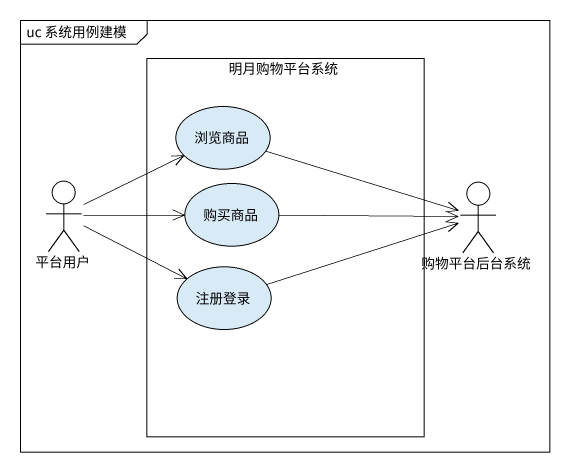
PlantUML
@startuml
mainframe uc 系统用例建模
rectangle 明月购物平台系统 {
  usecase 浏览商品
  usecase 购买商品
  usecase 注册登录
}
actor 平台用户
actor 购物平台后台系统
浏览商品 -right-> 购物平台后台系统
平台用户 -up-> 浏览商品
平台用户 -right-> 购买商品
平台用户 -right-> 注册登录
购买商品 -right-> 购物平台后台系统
注册登录 -right-> 购物平台后台系统
@enduml
